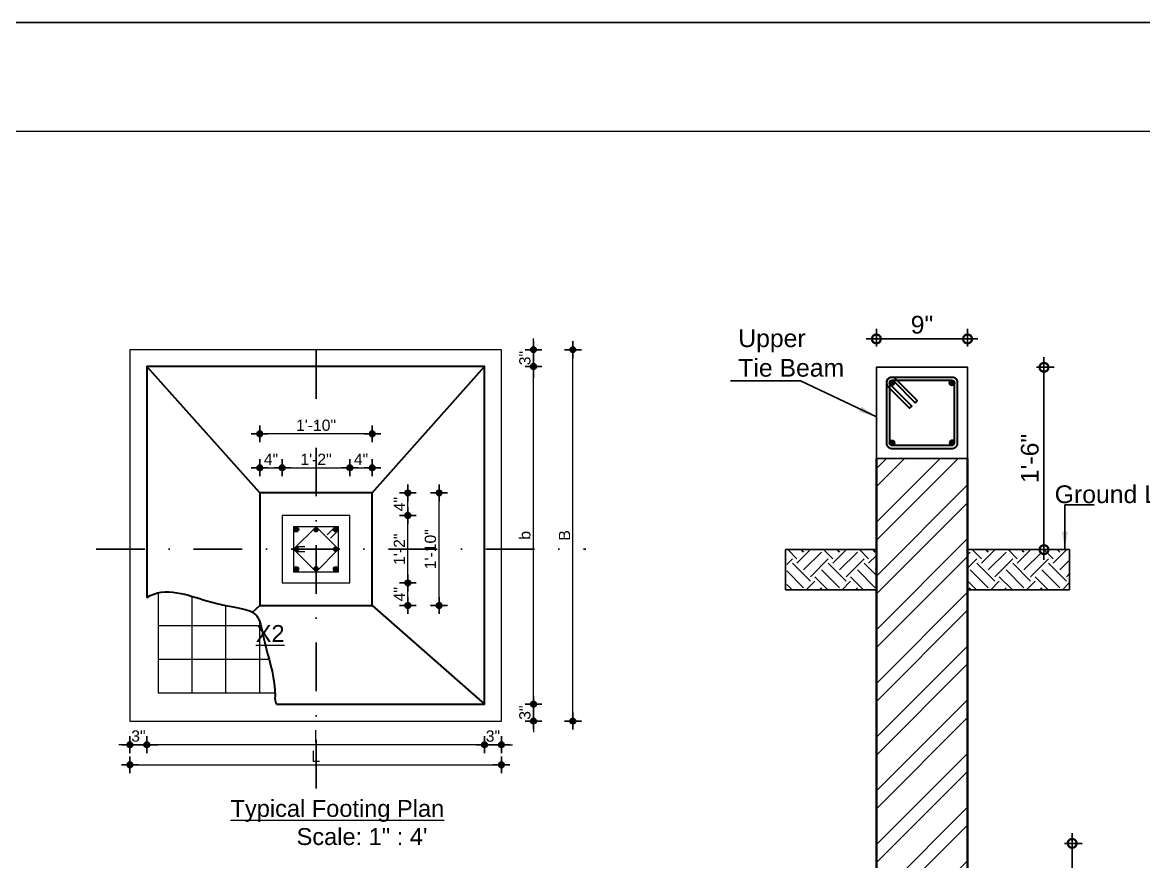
# Model space of a CAD drawing. Header units: inches. Extents: x -2812 to 9774, y -15726 to -746.
# Drawn here: x -1580.4 to -1102.3, y -7637.4 to -7279.5 of the extents above; entities that cross this region are included whole.
import ezdxf

# ---------------------------------------------------------------- set-up
doc = ezdxf.new("R2010")
doc.units = ezdxf.units.IN
doc.header["$LTSCALE"] = 17
doc.header["$MEASUREMENT"] = 0
doc.linetypes.add('DASHDOTX2', pattern=[50.8, 25.4, -12.7, 0, -12.7])
for name, color, linetype, lineweight in [('aa_dim', 5, 'Continuous', 9), ('Centre Line', 252, 'DASHDOTX2', 25), ('column', 20, 'Continuous', 15), ('ELE1', 3, 'Continuous', 9), ('footing', 2, 'Continuous', 30), ('Rebar', 250, 'Continuous', 30), ('STIRRUPS', 4, 'Continuous', 30), ('TEXT', 231, 'Continuous', 20), ('TRENCH', 113, 'Continuous', 9), ('WALL', 1, 'Continuous', 35)]:
    doc.layers.add(name, color=color, linetype=linetype, lineweight=lineweight)
for name, color, linetype in [('border', 241, 'Continuous'), ('Boundries', 240, 'Continuous'), ('concrete', 173, 'Continuous'), ('Dim', 1, 'Continuous'), ('earth hatch', 30, 'Continuous'), ('HATCH', 253, 'Continuous'), ('ref', 10, 'Continuous'), ('ROD', 229, 'Continuous')]:
    doc.layers.add(name, color=color, linetype=linetype)
doc.styles.add('1-96', font='arial.ttf', dxfattribs={"height": 7})
doc.styles.add('ramon', font='arial.ttf')
doc.dimstyles.new('4 times', dxfattribs={"dimtxt": 7, "dimasz": 7, "dimexe": 4, "dimexo": 1, "dimgap": 2, "dimtad": 1, "dimdec": 0, "dimlfac": 0.25, "dimzin": 0, "dimdsep": 46, "dimlunit": 4, "dimtxsty": '1-96', "dimblk": 'DOTSMALL', "dimcen": 3, "dimdle": 4, "dimclrd": 256, "dimclre": 256, "dimclrt": 6, "dimadec": 0, "dimazin": 0, "dimtfac": 1, "dimtdec": 0, "dimtix": 1, "dimtofl": 0, "dimtmove": 1, "dimatfit": 3, "dimfxl": 3, "dimfxlon": 1, "dimtolj": 1, "dimtzin": 0, "dimlwd": -1, "dimlwe": -1, "dimarcsym": 0})
doc.dimstyles.new('Section', dxfattribs={"dimtxt": 2, "dimasz": 1, "dimexe": 6, "dimexo": 18, "dimgap": 0.5, "dimtad": 1, "dimdec": 0, "dimzin": 3, "dimdsep": 46, "dimlunit": 4, "dimtxsty": 'ramon', "dimblk": 'dot 2', "dimcen": 0.09375, "dimse1": 1, "dimse2": 1, "dimclrd": 1, "dimclre": 1, "dimclrt": 256, "dimadec": 0, "dimazin": 0, "dimtfac": 0.75, "dimtdec": 0, "dimtix": 1, "dimtmove": 1, "dimatfit": 3, "dimldrblk": 'DOT', "dimfxl": 1, "dimtolj": 1, "dimtzin": 0, "dimlwd": 9, "dimlwe": 9, "dimarcsym": 0})

# ---------------------------------------------------------------- blocks, each defined once
blk = doc.blocks.new('dot1')
at = {"layer": 'HATCH'}
h = blk.add_hatch(color=256, dxfattribs=at)
edge = h.paths.add_edge_path()
edge.add_arc((0, 0), 1, 0, 360)
for p, q in [((3, 0), (-3, 0)), ((0, 3), (0, -3))]:
    blk.add_line(p, q, dxfattribs=at)
blk.add_circle((0, 0), 1, dxfattribs=at)
blk = doc.blocks.new('dot 2')
at = {"layer": 'HATCH', "xscale": 0.5, "yscale": 0.5, "zscale": 0.5}
blk.add_blockref('dot1', (0, 0), dxfattribs=at)
blk = doc.blocks.new('*D223')
at = {"layer": 'Defpoints', "color": 0, "ltscale": 6, "transparency": 16777216}
for p in [(25348.29, -5988.44), (25358.6, -5988.44), (25352.29, -5992.44)]:
    blk.add_point(p, dxfattribs=at)
at = {"layer": 'Dim', "color": 1, "lineweight": 9, "ltscale": 6, "transparency": 16777216}
blk.add_line((25358.6, -5991.44), (25358.6, -5989.44), dxfattribs=at)
for p, rotation in [((25358.6, -5988.44), 90), ((25358.6, -5992.44), 270)]:
    blk.add_blockref('dot 2', p, dxfattribs=dict(at, rotation=rotation))
at = {"layer": 'Dim', "ltscale": 6, "transparency": 16777216, "insert": (25357.1, -5990.44), "char_height": 2, "attachment_point": 5, "rotation": 90, "style": 'ramon'}
blk.add_mtext('\\A1;4"', dxfattribs=at)
blk = doc.blocks.new('_DOT')
at = {"color": 0, "linetype": 'ByBlock'}
blk.add_line((-0.5, 0), (-1, 0), dxfattribs=at)
at = {"color": 0, "linetype": 'ByBlock', "const_width": 0.5}
blk.add_lwpolyline([(-0.25, 0, 1), (0.25, 0, 1)], format="xyb", close=True, dxfattribs=at)
blk = doc.blocks.new('*D2440')
at = {"layer": 'Defpoints', "color": 0, "ltscale": 6, "transparency": 16777216}
for p in [(25348.29, -5976.44), (25358.6, -5976.44), (25348.29, -5988.44)]:
    blk.add_point(p, dxfattribs=at)
at = {"layer": 'Dim', "color": 1, "lineweight": 9, "ltscale": 6, "transparency": 16777216}
blk.add_line((25358.6, -5987.44), (25358.6, -5977.44), dxfattribs=at)
for p, rotation in [((25358.6, -5976.44), 90), ((25358.6, -5988.44), 270)]:
    blk.add_blockref('dot 2', p, dxfattribs=dict(at, rotation=rotation))
at = {"layer": 'Dim', "ltscale": 6, "transparency": 16777216, "insert": (25357.1, -5982.44), "char_height": 2, "attachment_point": 5, "rotation": 90, "style": 'ramon'}
blk.add_mtext('\\A1;1\'-2"', dxfattribs=at)
blk = doc.blocks.new('*D224')
at = {"layer": 'Defpoints', "color": 0, "ltscale": 6, "transparency": 16777216}
for p in [(25352.29, -5972.44), (25358.6, -5972.44), (25348.29, -5976.44)]:
    blk.add_point(p, dxfattribs=at)
at = {"layer": 'Dim', "color": 1, "lineweight": 9, "ltscale": 6, "transparency": 16777216}
blk.add_line((25358.6, -5975.44), (25358.6, -5973.44), dxfattribs=at)
for p, rotation in [((25358.6, -5972.44), 90), ((25358.6, -5976.44), 270)]:
    blk.add_blockref('dot 2', p, dxfattribs=dict(at, rotation=rotation))
at = {"layer": 'Dim', "ltscale": 6, "transparency": 16777216, "insert": (25357.1, -5974.44), "char_height": 2, "attachment_point": 5, "rotation": 90, "style": 'ramon'}
blk.add_mtext('\\A1;4"', dxfattribs=at)
blk = doc.blocks.new('*D225')
at = {"layer": 'Defpoints', "color": 0, "ltscale": 6, "transparency": 16777216}
for p in [(25336.29, -5967.96), (25332.29, -5972.44), (25336.29, -5976.44)]:
    blk.add_point(p, dxfattribs=at)
at = {"layer": 'Dim', "color": 1, "lineweight": 9, "ltscale": 6, "transparency": 16777216}
blk.add_line((25333.29, -5967.96), (25335.29, -5967.96), dxfattribs=at)
at = {"layer": 'Dim', "color": 1, "lineweight": 9, "ltscale": 6, "transparency": 16777216, "rotation": 180}
blk.add_blockref('dot 2', (25332.29, -5967.96), dxfattribs=at)
at = {"layer": 'Dim', "color": 1, "lineweight": 9, "ltscale": 6, "transparency": 16777216}
blk.add_blockref('dot 2', (25336.29, -5967.96), dxfattribs=at)
at = {"layer": 'Dim', "ltscale": 6, "transparency": 16777216, "insert": (25334.29, -5966.46), "char_height": 2, "attachment_point": 5, "style": 'ramon'}
blk.add_mtext('\\A1;4"', dxfattribs=at)
blk = doc.blocks.new('*D2439')
at = {"layer": 'Defpoints', "color": 0, "ltscale": 6, "transparency": 16777216}
for p in [(25348.29, -5967.96), (25336.29, -5976.44), (25348.29, -5976.44)]:
    blk.add_point(p, dxfattribs=at)
at = {"layer": 'Dim', "color": 1, "lineweight": 9, "ltscale": 6, "transparency": 16777216}
blk.add_line((25337.29, -5967.96), (25347.29, -5967.96), dxfattribs=at)
at = {"layer": 'Dim', "color": 1, "lineweight": 9, "ltscale": 6, "transparency": 16777216, "rotation": 180}
blk.add_blockref('dot 2', (25336.29, -5967.96), dxfattribs=at)
at = {"layer": 'Dim', "color": 1, "lineweight": 9, "ltscale": 6, "transparency": 16777216}
blk.add_blockref('dot 2', (25348.29, -5967.96), dxfattribs=at)
at = {"layer": 'Dim', "ltscale": 6, "transparency": 16777216, "insert": (25342.29, -5966.46), "char_height": 2, "attachment_point": 5, "style": 'ramon'}
blk.add_mtext('\\A1;1\'-2"', dxfattribs=at)
blk = doc.blocks.new('*D222')
at = {"layer": 'Defpoints', "color": 0, "ltscale": 6, "transparency": 16777216}
for p in [(25352.29, -5967.96), (25352.29, -5972.44), (25348.29, -5976.44)]:
    blk.add_point(p, dxfattribs=at)
at = {"layer": 'Dim', "color": 1, "lineweight": 9, "ltscale": 6, "transparency": 16777216}
blk.add_line((25349.29, -5967.96), (25351.29, -5967.96), dxfattribs=at)
at = {"layer": 'Dim', "color": 1, "lineweight": 9, "ltscale": 6, "transparency": 16777216, "rotation": 180}
blk.add_blockref('dot 2', (25348.29, -5967.96), dxfattribs=at)
at = {"layer": 'Dim', "color": 1, "lineweight": 9, "ltscale": 6, "transparency": 16777216}
blk.add_blockref('dot 2', (25352.29, -5967.96), dxfattribs=at)
at = {"layer": 'Dim', "ltscale": 6, "transparency": 16777216, "insert": (25350.29, -5966.46), "char_height": 2, "attachment_point": 5, "style": 'ramon'}
blk.add_mtext('\\A1;4"', dxfattribs=at)
blk = doc.blocks.new('*D2428')
at = {"layer": 'Defpoints', "color": 0, "ltscale": 6, "transparency": 16777216}
for p in [(25352.29, -5972.44), (25364.15, -5972.44), (25352.29, -5992.44)]:
    blk.add_point(p, dxfattribs=at)
at = {"layer": 'Dim', "color": 1, "lineweight": 9, "ltscale": 6, "transparency": 16777216}
blk.add_line((25364.15, -5991.44), (25364.15, -5973.44), dxfattribs=at)
for p, rotation in [((25364.15, -5972.44), 90), ((25364.15, -5992.44), 270)]:
    blk.add_blockref('dot 2', p, dxfattribs=dict(at, rotation=rotation))
at = {"layer": 'Dim', "ltscale": 6, "transparency": 16777216, "insert": (25362.63, -5982.44), "char_height": 2, "attachment_point": 5, "rotation": 90, "style": 'ramon'}
blk.add_mtext('\\A1;1\'-10"', dxfattribs=at)
blk = doc.blocks.new('*D2429')
at = {"layer": 'Defpoints', "color": 0, "ltscale": 6, "transparency": 16777216}
for p in [(25332.29, -5961.94), (25332.29, -5972.44), (25352.29, -5972.44)]:
    blk.add_point(p, dxfattribs=at)
at = {"layer": 'Dim', "color": 1, "lineweight": 9, "ltscale": 6, "transparency": 16777216}
blk.add_line((25351.29, -5961.94), (25333.29, -5961.94), dxfattribs=at)
at = {"layer": 'Dim', "color": 1, "lineweight": 9, "ltscale": 6, "transparency": 16777216, "rotation": 180}
blk.add_blockref('dot 2', (25332.29, -5961.94), dxfattribs=at)
at = {"layer": 'Dim', "color": 1, "lineweight": 9, "ltscale": 6, "transparency": 16777216}
blk.add_blockref('dot 2', (25352.29, -5961.94), dxfattribs=at)
at = {"layer": 'Dim', "ltscale": 6, "transparency": 16777216, "insert": (25342.29, -5960.42), "char_height": 2, "attachment_point": 5, "style": 'ramon'}
blk.add_mtext('\\A1;1\'-10"', dxfattribs=at)
blk = doc.blocks.new('*D2430')
at = {"layer": 'Defpoints', "color": 0, "ltscale": 20, "transparency": 16777216}
for p in [(25372.23, -6009.98), (25375.23, -6012.98), (25372.23, -6017.18)]:
    blk.add_point(p, dxfattribs=at)
at = {"layer": 'Dim', "color": 1, "lineweight": 9, "ltscale": 20, "transparency": 16777216}
for p, q in [((25371.23, -6017.18), (25370.23, -6017.18)), ((25375.23, -6017.18), (25372.23, -6017.18)), ((25376.23, -6017.18), (25377.23, -6017.18))]:
    blk.add_line(p, q, dxfattribs=at)
blk.add_blockref('dot 2', (25372.23, -6017.18), dxfattribs=at)
at = {"layer": 'Dim', "color": 1, "lineweight": 9, "ltscale": 20, "transparency": 16777216, "rotation": 180}
blk.add_blockref('dot 2', (25375.23, -6017.18), dxfattribs=at)
at = {"layer": 'Dim', "ltscale": 20, "transparency": 16777216, "insert": (25373.73, -6015.66), "char_height": 2, "attachment_point": 5, "style": 'ramon'}
blk.add_mtext('\\A1;3"', dxfattribs=at)
blk = doc.blocks.new('*D2431')
at = {"layer": 'Defpoints', "color": 0, "ltscale": 20, "transparency": 16777216}
for p in [(25312.23, -6009.98), (25372.23, -6009.98), (25312.23, -6017.18)]:
    blk.add_point(p, dxfattribs=at)
at = {"layer": 'Dim', "color": 1, "lineweight": 9, "ltscale": 20, "transparency": 16777216}
blk.add_line((25371.23, -6017.18), (25313.23, -6017.18), dxfattribs=at)
at = {"layer": 'Dim', "color": 1, "lineweight": 9, "ltscale": 20, "transparency": 16777216, "rotation": 180}
blk.add_blockref('dot 2', (25312.23, -6017.18), dxfattribs=at)
at = {"layer": 'Dim', "color": 1, "lineweight": 9, "ltscale": 20, "transparency": 16777216}
blk.add_blockref('dot 2', (25372.23, -6017.18), dxfattribs=at)
at = {"layer": 'Dim', "ltscale": 20, "transparency": 16777216, "insert": (25342.23, -6015.68), "char_height": 2, "attachment_point": 5, "style": 'ramon'}
blk.add_mtext('\\A1;l', dxfattribs=at)
blk = doc.blocks.new('*D2435')
at = {"layer": 'Defpoints', "color": 0, "ltscale": 20, "transparency": 16777216}
for p in [(25372.23, -6009.98), (25380.93, -6009.98), (25375.23, -6012.98)]:
    blk.add_point(p, dxfattribs=at)
at = {"layer": 'Dim', "color": 1, "lineweight": 9, "ltscale": 20, "transparency": 16777216}
for p, q in [((25380.93, -6008.98), (25380.93, -6007.98)), ((25380.93, -6012.98), (25380.93, -6009.98)), ((25380.93, -6013.98), (25380.93, -6014.98))]:
    blk.add_line(p, q, dxfattribs=at)
for p, rotation in [((25380.93, -6009.98), 270), ((25380.93, -6012.98), 90)]:
    blk.add_blockref('dot 2', p, dxfattribs=dict(at, rotation=rotation))
at = {"layer": 'Dim', "ltscale": 20, "transparency": 16777216, "insert": (25379.41, -6011.48), "char_height": 2, "attachment_point": 5, "rotation": 90, "style": 'ramon'}
blk.add_mtext('\\A1;3"', dxfattribs=at)
blk = doc.blocks.new('*D231')
at = {"layer": 'Defpoints', "color": 0, "ltscale": 20, "transparency": 16777216}
for p in [(25372.23, -5949.98), (25380.93, -5949.98), (25372.23, -6009.98)]:
    blk.add_point(p, dxfattribs=at)
at = {"layer": 'Dim', "color": 1, "lineweight": 9, "ltscale": 20, "transparency": 16777216}
blk.add_line((25380.93, -6008.98), (25380.93, -5950.98), dxfattribs=at)
for p, rotation in [((25380.93, -5949.98), 90), ((25380.93, -6009.98), 270)]:
    blk.add_blockref('dot 2', p, dxfattribs=dict(at, rotation=rotation))
at = {"layer": 'Dim', "ltscale": 20, "transparency": 16777216, "insert": (25379.41, -5979.98), "char_height": 2, "attachment_point": 5, "rotation": 90, "style": 'ramon'}
blk.add_mtext('\\A1;b', dxfattribs=at)
blk = doc.blocks.new('*D227')
at = {"layer": 'Defpoints', "color": 0, "ltscale": 20, "transparency": 16777216}
for p in [(25375.23, -5946.98), (25380.93, -5946.98), (25372.23, -5949.98)]:
    blk.add_point(p, dxfattribs=at)
at = {"layer": 'Dim', "color": 1, "lineweight": 9, "ltscale": 20, "transparency": 16777216}
for p, q in [((25380.93, -5945.98), (25380.93, -5944.98)), ((25380.93, -5949.98), (25380.93, -5946.98)), ((25380.93, -5950.98), (25380.93, -5951.98))]:
    blk.add_line(p, q, dxfattribs=at)
for p, rotation in [((25380.93, -5946.98), 270), ((25380.93, -5949.98), 90)]:
    blk.add_blockref('dot 2', p, dxfattribs=dict(at, rotation=rotation))
at = {"layer": 'Dim', "ltscale": 20, "transparency": 16777216, "insert": (25379.41, -5948.48), "char_height": 2, "attachment_point": 5, "rotation": 90, "style": 'ramon'}
blk.add_mtext('\\A1;3"', dxfattribs=at)
blk = doc.blocks.new('*D2436')
at = {"layer": 'Defpoints', "color": 0, "ltscale": 20, "transparency": 16777216}
for p in [(25375.23, -5946.98), (25387.94, -5946.98), (25375.23, -6012.98)]:
    blk.add_point(p, dxfattribs=at)
at = {"layer": 'Dim', "color": 1, "lineweight": 9, "ltscale": 20, "transparency": 16777216}
blk.add_line((25387.94, -6011.98), (25387.94, -5947.98), dxfattribs=at)
for p, rotation in [((25387.94, -5946.98), 90), ((25387.94, -6012.98), 270)]:
    blk.add_blockref('dot 2', p, dxfattribs=dict(at, rotation=rotation))
at = {"layer": 'Dim', "ltscale": 20, "transparency": 16777216, "insert": (25386.44, -5979.98), "char_height": 2, "attachment_point": 5, "rotation": 90, "style": 'ramon'}
blk.add_mtext('\\A1;B', dxfattribs=at)
blk = doc.blocks.new('*D228')
at = {"layer": 'Defpoints', "color": 0, "ltscale": 20, "transparency": 16777216}
for p in [(25312.23, -5991.01), (25309.23, -6012.98), (25312.23, -6017.18)]:
    blk.add_point(p, dxfattribs=at)
at = {"layer": 'Dim', "color": 1, "lineweight": 9, "ltscale": 20, "transparency": 16777216}
for p, q in [((25308.23, -6017.18), (25307.23, -6017.18)), ((25309.23, -6017.18), (25312.23, -6017.18)), ((25313.23, -6017.18), (25314.23, -6017.18))]:
    blk.add_line(p, q, dxfattribs=at)
blk.add_blockref('dot 2', (25309.23, -6017.18), dxfattribs=at)
at = {"layer": 'Dim', "color": 1, "lineweight": 9, "ltscale": 20, "transparency": 16777216, "rotation": 180}
blk.add_blockref('dot 2', (25312.23, -6017.18), dxfattribs=at)
at = {"layer": 'Dim', "ltscale": 20, "transparency": 16777216, "insert": (25310.73, -6015.66), "char_height": 2, "attachment_point": 5, "style": 'ramon'}
blk.add_mtext('\\A1;3"', dxfattribs=at)
blk = doc.blocks.new('*D2437')
at = {"layer": 'Defpoints', "color": 0, "ltscale": 20, "transparency": 16777216}
for p in [(25309.23, -6012.98), (25375.23, -6012.98), (25375.23, -6020.76)]:
    blk.add_point(p, dxfattribs=at)
at = {"layer": 'Dim', "color": 1, "lineweight": 9, "ltscale": 20, "transparency": 16777216}
blk.add_line((25310.23, -6020.76), (25374.23, -6020.76), dxfattribs=at)
at = {"layer": 'Dim', "color": 1, "lineweight": 9, "ltscale": 20, "transparency": 16777216, "rotation": 180}
blk.add_blockref('dot 2', (25309.23, -6020.76), dxfattribs=at)
at = {"layer": 'Dim', "color": 1, "lineweight": 9, "ltscale": 20, "transparency": 16777216}
blk.add_blockref('dot 2', (25375.23, -6020.76), dxfattribs=at)
at = {"layer": 'Dim', "ltscale": 20, "transparency": 16777216, "insert": (25342.23, -6019.26), "char_height": 2, "attachment_point": 5, "style": 'ramon'}
blk.add_mtext('\\A1;L', dxfattribs=at)
blk = doc.blocks.new('STRAP FOOTING')
at = {"layer": 'TEXT', "insert": (27941.92, -3892.74), "char_height": 3, "width": 140.3021, "attachment_point": 3}
blk.add_mtext('\\pi12.8199;{\\f@Arial Unicode MS|b0|i0|c0|p34;\\LX2}', dxfattribs=at)
blk = doc.blocks.new('_DotSmall')
at = {"color": 0, "const_width": 0.5}
blk.add_lwpolyline([(-0.0625, 0, 1), (0.0625, 0, 1)], format="xyb", close=True, dxfattribs=at)
blk = doc.blocks.new('*D252')
at = {"layer": 'Defpoints', "color": 0, "transparency": 16777216}
for p in [(4707.37, -1666.84), (4707.37, -1674.84), (4724.68, -1674.84)]:
    blk.add_point(p, dxfattribs=at)
at = {"layer": 'Dim', "transparency": 16777216}
for p, q in [((4724.68, -1666.84), (4724.68, -1659.84)), ((4721.68, -1666.84), (4728.68, -1666.84)), ((4721.68, -1674.84), (4728.68, -1674.84)), ((4724.68, -1674.84), (4724.68, -1681.84))]:
    blk.add_line(p, q, dxfattribs=at)
at = {"layer": 'Dim', "transparency": 16777216, "xscale": 7, "yscale": 7, "zscale": 7}
for p, rotation in [((4724.68, -1666.84), 270), ((4724.68, -1674.84), 90)]:
    blk.add_blockref('_DotSmall', p, dxfattribs=dict(at, rotation=rotation))
at = {"layer": 'Dim', "color": 6, "transparency": 16777216, "insert": (4719.16, -1670.84), "char_height": 7, "attachment_point": 5, "rotation": 90, "style": '1-96'}
blk.add_mtext('\\A1;2"', dxfattribs=at)
blk = doc.blocks.new('*D253')
at = {"layer": 'Defpoints', "color": 0, "transparency": 16777216}
for p in [(4707.37, -1666.84), (4724.68, -1666.84), (4707.37, -1674.84)]:
    blk.add_point(p, dxfattribs=at)
at = {"layer": 'Dim', "transparency": 16777216}
for p, q in [((4724.68, -1666.84), (4724.68, -1659.84)), ((4721.68, -1666.84), (4728.68, -1666.84)), ((4721.68, -1674.84), (4728.68, -1674.84)), ((4724.68, -1674.84), (4724.68, -1681.84))]:
    blk.add_line(p, q, dxfattribs=at)
at = {"layer": 'Dim', "transparency": 16777216, "xscale": 7, "yscale": 7, "zscale": 7}
for p, rotation in [((4724.68, -1666.84), 270), ((4724.68, -1674.84), 90)]:
    blk.add_blockref('_DotSmall', p, dxfattribs=dict(at, rotation=rotation))
at = {"layer": 'Dim', "color": 6, "transparency": 16777216, "insert": (4719.16, -1670.84), "char_height": 7, "attachment_point": 5, "rotation": 90, "style": '1-96'}
blk.add_mtext('\\A1;2"', dxfattribs=at)
blk = doc.blocks.new('*D254')
at = {"layer": 'Defpoints', "color": 0, "transparency": 16777216}
for p in [(4707.37, -1642.84), (4724.68, -1642.84), (4707.37, -1666.84)]:
    blk.add_point(p, dxfattribs=at)
at = {"layer": 'Dim', "transparency": 16777216}
for p, q in [((4724.68, -1670.84), (4724.68, -1638.84)), ((4721.68, -1642.84), (4728.68, -1642.84)), ((4721.68, -1666.84), (4728.68, -1666.84))]:
    blk.add_line(p, q, dxfattribs=at)
at = {"layer": 'Dim', "transparency": 16777216, "xscale": 7, "yscale": 7, "zscale": 7}
for p, rotation in [((4724.68, -1642.84), 90), ((4724.68, -1666.84), 270)]:
    blk.add_blockref('_DotSmall', p, dxfattribs=dict(at, rotation=rotation))
at = {"layer": 'Dim', "color": 6, "transparency": 16777216, "insert": (4719.1, -1654.84), "char_height": 7, "attachment_point": 5, "rotation": 90, "style": '1-96'}
blk.add_mtext('\\A1;6"', dxfattribs=at)
blk = doc.blocks.new('*D255')
at = {"layer": 'Defpoints', "color": 0, "transparency": 16777216}
for p in [(4695.31, -1618.84), (4724.68, -1618.84), (4707.37, -1642.84)]:
    blk.add_point(p, dxfattribs=at)
at = {"layer": 'Dim', "transparency": 16777216}
for p, q in [((4724.68, -1646.84), (4724.68, -1614.84)), ((4721.68, -1618.84), (4728.68, -1618.84)), ((4721.68, -1642.84), (4728.68, -1642.84))]:
    blk.add_line(p, q, dxfattribs=at)
at = {"layer": 'Dim', "transparency": 16777216, "xscale": 7, "yscale": 7, "zscale": 7}
for p, rotation in [((4724.68, -1618.84), 90), ((4724.68, -1642.84), 270)]:
    blk.add_blockref('_DotSmall', p, dxfattribs=dict(at, rotation=rotation))
at = {"layer": 'Dim', "color": 6, "transparency": 16777216, "insert": (4719.1, -1630.84), "char_height": 7, "attachment_point": 5, "rotation": 90, "style": '1-96'}
blk.add_mtext('\\A1;6"', dxfattribs=at)
blk = doc.blocks.new('*D294')
at = {"layer": 'Defpoints', "color": 0, "transparency": 16777216}
for p in [(139.98, 243.76), (181.29, 243.76), (151.98, 207.76)]:
    blk.add_point(p, dxfattribs=at)
at = {"layer": 'Dim', "transparency": 16777216}
for p, q in [((178.29, 243.76), (185.29, 243.76)), ((181.29, 203.76), (181.29, 247.76)), ((178.29, 207.76), (185.29, 207.76))]:
    blk.add_line(p, q, dxfattribs=at)
at = {"layer": 'Dim', "transparency": 16777216, "xscale": 7, "yscale": 7, "zscale": 7}
for p, rotation in [((181.29, 243.76), 90), ((181.29, 207.76), 270)]:
    blk.add_blockref('_DotSmall', p, dxfattribs=dict(at, rotation=rotation))
at = {"layer": 'Dim', "color": 6, "transparency": 16777216, "insert": (175.71, 225.76), "char_height": 7, "attachment_point": 5, "rotation": 90, "style": '1-96'}
blk.add_mtext('\\A1;9"', dxfattribs=at)
blk = doc.blocks.new('*D295')
at = {"layer": 'Defpoints', "color": 0, "transparency": 16777216}
for p in [(139.98, 431.76), (170.16, 431.76), (139.98, 359.76)]:
    blk.add_point(p, dxfattribs=at)
at = {"layer": 'Dim', "transparency": 16777216}
for p, q in [((170.16, 355.76), (170.16, 435.76)), ((167.16, 431.76), (174.16, 431.76)), ((167.16, 359.76), (174.16, 359.76))]:
    blk.add_line(p, q, dxfattribs=at)
at = {"layer": 'Dim', "transparency": 16777216, "xscale": 7, "yscale": 7, "zscale": 7}
for p, rotation in [((170.16, 431.76), 90), ((170.16, 359.76), 270)]:
    blk.add_blockref('_DotSmall', p, dxfattribs=dict(at, rotation=rotation))
at = {"layer": 'Dim', "color": 6, "transparency": 16777216, "insert": (164.58, 395.76), "char_height": 7, "attachment_point": 5, "rotation": 90, "style": '1-96'}
blk.add_mtext('\\A1;1\'-6"', dxfattribs=at)
blk = doc.blocks.new('*D296')
at = {"layer": 'Defpoints', "color": 0, "transparency": 16777216}
for p in [(139.98, 442.97), (103.98, 431.76), (139.98, 431.76)]:
    blk.add_point(p, dxfattribs=at)
at = {"layer": 'Dim', "transparency": 16777216}
for p, q in [((99.98, 442.97), (143.98, 442.97)), ((103.98, 439.97), (103.98, 446.97)), ((139.98, 439.97), (139.98, 446.97))]:
    blk.add_line(p, q, dxfattribs=at)
at = {"layer": 'Dim', "transparency": 16777216, "xscale": 7, "yscale": 7, "zscale": 7, "rotation": 180}
blk.add_blockref('_DotSmall', (103.98, 442.97), dxfattribs=at)
at = {"layer": 'Dim', "transparency": 16777216, "xscale": 7, "yscale": 7, "zscale": 7}
blk.add_blockref('_DotSmall', (139.98, 442.97), dxfattribs=at)
at = {"layer": 'Dim', "color": 6, "transparency": 16777216, "insert": (121.98, 448.55), "char_height": 7, "attachment_point": 5, "style": '1-96'}
blk.add_mtext('\\A1;9"', dxfattribs=at)
blk = doc.blocks.new('*D256')
at = {"layer": 'Defpoints', "color": 0, "transparency": 16777216}
for p in [(4635.37, -1609.66), (4635.37, -1618.84), (4647.37, -1618.84)]:
    blk.add_point(p, dxfattribs=at)
at = {"layer": 'Dim', "transparency": 16777216}
for p, q in [((4635.37, -1612.66), (4635.37, -1605.66)), ((4647.37, -1612.66), (4647.37, -1605.66)), ((4635.37, -1609.66), (4628.37, -1609.66)), ((4647.37, -1609.66), (4654.37, -1609.66))]:
    blk.add_line(p, q, dxfattribs=at)
at = {"layer": 'Dim', "transparency": 16777216, "xscale": 7, "yscale": 7, "zscale": 7}
blk.add_blockref('_DotSmall', (4635.37, -1609.66), dxfattribs=at)
at = {"layer": 'Dim', "transparency": 16777216, "xscale": 7, "yscale": 7, "zscale": 7, "rotation": 180}
blk.add_blockref('_DotSmall', (4647.37, -1609.66), dxfattribs=at)
at = {"layer": 'Dim', "color": 6, "transparency": 16777216, "insert": (4641.37, -1604.08), "char_height": 7, "attachment_point": 5, "style": '1-96'}
blk.add_mtext('\\A1;3"', dxfattribs=at)
blk = doc.blocks.new('*D257')
at = {"layer": 'Defpoints', "color": 0, "transparency": 16777216}
for p in [(4623.37, -1634.33), (4623.37, -1642.84), (4635.37, -1642.84)]:
    blk.add_point(p, dxfattribs=at)
at = {"layer": 'Dim', "transparency": 16777216}
for p, q in [((4623.37, -1637.33), (4623.37, -1630.33)), ((4635.37, -1637.33), (4635.37, -1630.33)), ((4623.37, -1634.33), (4616.37, -1634.33)), ((4635.37, -1634.33), (4642.37, -1634.33))]:
    blk.add_line(p, q, dxfattribs=at)
at = {"layer": 'Dim', "transparency": 16777216, "xscale": 7, "yscale": 7, "zscale": 7}
blk.add_blockref('_DotSmall', (4623.37, -1634.33), dxfattribs=at)
at = {"layer": 'Dim', "transparency": 16777216, "xscale": 7, "yscale": 7, "zscale": 7, "rotation": 180}
blk.add_blockref('_DotSmall', (4635.37, -1634.33), dxfattribs=at)
at = {"layer": 'Dim', "color": 6, "transparency": 16777216, "insert": (4629.37, -1628.75), "char_height": 7, "attachment_point": 5, "style": '1-96'}
blk.add_mtext('\\A1;3"', dxfattribs=at)
blk = doc.blocks.new('12 mm bar')
at = {"layer": 'Rebar'}
blk.add_hatch(color=256, dxfattribs=at).paths.add_polyline_path([(-0.24, 0, 1), (0.24, 0, 1)])
for q in [(-0.24, 0), (-0.17, 0.17), (-0.17, -0.17), (0, 0.24), (0.17, 0.17), (0.24, 0), (0.17, -0.17), (0, -0.24)]:
    blk.add_line((0, 0), q, dxfattribs=at)
blk.add_circle((0, 0), 0.24, dxfattribs=at)
blk = doc.blocks.new('9 TIE-BEAM')
at = {"layer": 'concrete'}
blk.add_lwpolyline([(0, 0), (9, 0), (9, 9), (0, 9)], close=True, dxfattribs=at)
at = {"layer": 'STIRRUPS'}
for points in [[(1.48, 1), (7.52, 1, 0.414214), (8, 1.48), (8, 7.52, 0.414214), (7.52, 8), (1.48, 8, 0.414214), (1, 7.52), (1, 1.48, 0.414214)], [(3.83, 5.51), (4.04, 5.72), (1.92, 7.84, 1), (1.16, 7.08), (3.28, 4.96), (3.49, 5.17), (1.37, 7.29, -1), (1.71, 7.63)], [(1.54, 1.3), (7.46, 1.3, 0.414214), (7.7, 1.54), (7.7, 7.46, 0.414214), (7.46, 7.7), (1.54, 7.7, 0.414214), (1.3, 7.46), (1.3, 1.54, 0.414214)]]:
    blk.add_lwpolyline(points, format="xyb", close=True, dxfattribs=at)
at = {"layer": 'Rebar', "extrusion": (0, 0, -1), "zscale": -1}
blk.add_blockref('12 mm bar', (-1.54, 7.46), dxfattribs=at)
at = {"layer": 'Rebar'}
blk.add_blockref('12 mm bar', (7.46, 7.46), dxfattribs=at)
at = {"layer": 'Rebar', "rotation": 179.9999999999935}
blk.add_blockref('12 mm bar', (1.54, 1.54), dxfattribs=at)
at = {"layer": 'Rebar', "extrusion": (0, 0, -1), "zscale": -1, "rotation": 180.0000000000065}
blk.add_blockref('12 mm bar', (-7.46, 1.54), dxfattribs=at)
blk = doc.blocks.new('100')
at = {"layer": 'HATCH'}
h = blk.add_hatch(color=256, dxfattribs=at)
h.dxf.hatch_style = 1
h.paths.add_polyline_path([(25338.34, -5978.94, -1), (25339.21, -5978.94, -1)])
h = blk.add_hatch(color=256, dxfattribs=at)
h.dxf.hatch_style = 1
h.paths.add_polyline_path([(25342.3, -5978.64, -1), (25342.3, -5979.37, -1)])
h = blk.add_hatch(color=256, dxfattribs=at)
h.dxf.hatch_style = 1
h.paths.add_polyline_path([(25346.24, -5978.94, 1), (25345.38, -5978.94, 1)])
h = blk.add_hatch(color=256, dxfattribs=at)
h.dxf.hatch_style = 1
h.paths.add_polyline_path([(25339.23, -5982.43, 1), (25338.51, -5982.43, 1)])
h = blk.add_hatch(color=256, dxfattribs=at)
h.dxf.hatch_style = 1
h.paths.add_polyline_path([(25346.09, -5982.44, 1), (25345.37, -5982.44, 1)])
h = blk.add_hatch(color=256, dxfattribs=at)
h.dxf.hatch_style = 1
h.paths.add_polyline_path([(25338.34, -5985.95, 1), (25339.21, -5985.95, 1)])
h = blk.add_hatch(color=256, dxfattribs=at)
h.dxf.hatch_style = 1
h.paths.add_polyline_path([(25342.31, -5985.5, -1), (25342.31, -5986.23, -1)])
h = blk.add_hatch(color=256, dxfattribs=at)
h.dxf.hatch_style = 1
h.paths.add_polyline_path([(25346.24, -5985.95, -1), (25345.38, -5985.95, -1)])
at = {"layer": 'Centre Line', "ltscale": 0.02}
for p, q in [((25342.29, -6024.98), (25342.29, -5943.98)), ((25303.23, -5982.44), (25390.23, -5982.44))]:
    blk.add_line(p, q, dxfattribs=at)
at = {"layer": 'column'}
blk.add_lwpolyline([(25336.29, -5988.44), (25348.29, -5988.44), (25348.29, -5976.44), (25336.29, -5976.44)], close=True, dxfattribs=at)
at = {"layer": 'footing', "ltscale": 6}
for p, q in [((25332.29, -5972.44), (25312.23, -5949.98)), ((25352.29, -5972.44), (25372.23, -5949.98)), ((25330.98, -5993.61), (25332.29, -5992.44)), ((25352.29, -5992.44), (25372.23, -6009.98))]:
    blk.add_line(p, q, dxfattribs=at)
at = {"layer": 'footing', "ltscale": 20}
blk.add_lwpolyline([(25335.26, -6009.98), (25372.23, -6009.98), (25372.23, -5949.98), (25312.23, -5949.98), (25312.23, -5991.01)], dxfattribs=at)
at = {"layer": 'footing', "ltscale": 6}
blk.add_lwpolyline([(25332.29, -5992.44), (25352.29, -5992.44), (25352.29, -5972.44), (25332.29, -5972.44)], close=True, dxfattribs=at)
blk.add_open_spline([(25312.23, -5991.01), (25315.44, -5988.94), (25326.3, -5993.37), (25332.29, -5992.44), (25332.86, -5998.94), (25335.22, -6005.97), (25334.96, -6009.5), (25335.26, -6009.98)], degree=3, knots=[1.147736, 1.147736, 1.147736, 1.147736, 10.987433, 26.494154, 37.427382, 46.631313, 48.058171, 48.058171, 48.058171, 48.058171], dxfattribs=at)
at = {"layer": 'ROD', "lineweight": 13}
for p, q in [((25344.26, -5979.86), (25345.68, -5978.44)), ((25344.88, -5980.49), (25346.29, -5979.07)), ((25340.29, -5982.01), (25338.73, -5982.01)), ((25340.29, -5982.88), (25338.73, -5982.88)), ((25314.23, -5990.19), (25314.23, -6007.98)), ((25320.23, -5990.8), (25320.23, -6007.98)), ((25326.23, -5992.45), (25326.23, -6007.98)), ((25332.23, -5992.45), (25332.23, -5992.5)), ((25320.23, -5992.9), (25320.23, -6007.98)), ((25314.23, -5995.98), (25332.48, -5995.98)), ((25332.23, -5995.21), (25332.23, -6007.98)), ((25314.23, -6001.98), (25333.94, -6001.98)), ((25314.23, -6007.98), (25335, -6007.98))]:
    blk.add_line(p, q, dxfattribs=at)
blk.add_lwpolyline([(25338.29, -5986.44), (25346.29, -5986.44), (25346.29, -5978.44), (25338.29, -5978.44)], close=True, dxfattribs=at)
blk.add_lwpolyline([(25338.29, -5982.44), (25342.29, -5978.44), (25346.29, -5982.44), (25342.29, -5986.44), (25338.29, -5982.44)], dxfattribs=at)
for centre, radius in [((25338.78, -5978.94), 0.433), ((25342.3, -5979), 0.361), ((25345.81, -5978.94), 0.433), ((25338.87, -5982.43), 0.361), ((25345.73, -5982.44), 0.361), ((25338.78, -5985.95), 0.433), ((25342.31, -5985.87), 0.361), ((25345.81, -5985.95), 0.433)]:
    blk.add_circle(centre, radius, dxfattribs=at)
at = {"layer": 'TRENCH', "ltscale": 20}
blk.add_lwpolyline([(25309.23, -6012.98), (25375.23, -6012.98), (25375.23, -5946.98), (25309.23, -5946.98)], close=True, dxfattribs=at)
at = {"layer": 'TEXT', "insert": (25326.02, -6027.01), "char_height": 3, "width": 60.7592, "attachment_point": 1}
blk.add_mtext('\\pi1.086;{\\f@Arial Unicode MS|b0|i0|c0|p34;\\LTypical Footing Plan\\P\\pi12.8199;\\lScale: 1" : 4\'}', dxfattribs=at)
at = {"layer": 'Dim', "ltscale": 20}
for base, p1, p2, picture, middle in [((25380.93, -5946.98), (25372.23, -5949.98), (25375.23, -5946.98), '*D227', (25379.41, -5948.48)), ((25380.93, -6009.98), (25375.23, -6012.98), (25372.23, -6009.98), '*D2435', (25379.41, -6011.48))]:
    dim = blk.add_linear_dim(base=base, p1=p1, p2=p2, angle=90, dimstyle='Section', dxfattribs=at)
    dim.commit()
    dim.dimension.update_dxf_attribs({"geometry": picture, "text_midpoint": middle})
for base, p1, p2, text, picture, middle in [((25387.94, -5946.98), (25375.23, -6012.98), (25375.23, -5946.98), 'B', '*D2436', (25386.44, -5979.98)), ((25380.93, -5949.98), (25372.23, -6009.98), (25372.23, -5949.98), 'b', '*D231', (25379.41, -5979.98))]:
    dim = blk.add_linear_dim(base=base, p1=p1, p2=p2, angle=90, text=text, dimstyle='Section', dxfattribs=at)
    dim.commit()
    dim.dimension.update_dxf_attribs({"geometry": picture, "text_midpoint": middle})
at = {"layer": 'Dim', "ltscale": 6}
for base, p1, p2, text, picture, middle in [((25332.29, -5961.94), (25352.29, -5972.44), (25332.29, -5972.44), '1\'-10"', '*D2429', (25342.29, -5960.42)), ((25348.29, -5967.96), (25336.29, -5976.44), (25348.29, -5976.44), '1\'-2"', '*D2439', (25342.29, -5966.46))]:
    dim = blk.add_linear_dim(base=base, p1=p1, p2=p2, text=text, dimstyle='Section', dxfattribs=at)
    dim.commit()
    dim.dimension.update_dxf_attribs({"geometry": picture, "text_midpoint": middle})
for base, p1, p2, picture, middle in [((25336.29, -5967.96), (25332.29, -5972.44), (25336.29, -5976.44), '*D225', (25334.29, -5966.46)), ((25352.29, -5967.96), (25348.29, -5976.44), (25352.29, -5972.44), '*D222', (25350.29, -5966.46))]:
    dim = blk.add_linear_dim(base=base, p1=p1, p2=p2, dimstyle='Section', dxfattribs=at)
    dim.commit()
    dim.dimension.update_dxf_attribs({"geometry": picture, "text_midpoint": middle})
for base, p1, p2, picture, middle in [((25358.6, -5972.44), (25348.29, -5976.44), (25352.29, -5972.44), '*D224', (25357.1, -5974.44)), ((25358.6, -5988.44), (25352.29, -5992.44), (25348.29, -5988.44), '*D223', (25357.1, -5990.44))]:
    dim = blk.add_linear_dim(base=base, p1=p1, p2=p2, angle=90, dimstyle='Section', dxfattribs=at)
    dim.commit()
    dim.dimension.update_dxf_attribs({"geometry": picture, "text_midpoint": middle})
for base, p1, p2, text, picture, middle in [((25364.15, -5972.44), (25352.29, -5992.44), (25352.29, -5972.44), '1\'-10"', '*D2428', (25362.63, -5982.44)), ((25358.6, -5976.44), (25348.29, -5988.44), (25348.29, -5976.44), '1\'-2"', '*D2440', (25357.1, -5982.44))]:
    dim = blk.add_linear_dim(base=base, p1=p1, p2=p2, angle=90, text=text, dimstyle='Section', dxfattribs=at)
    dim.commit()
    dim.dimension.update_dxf_attribs({"geometry": picture, "text_midpoint": middle})
at = {"layer": 'Dim', "ltscale": 20}
for base, p1, p2, picture, middle in [((25312.23, -6017.18), (25309.23, -6012.98), (25312.23, -5991.01), '*D228', (25310.73, -6015.66)), ((25372.23, -6017.18), (25375.23, -6012.98), (25372.23, -6009.98), '*D2430', (25373.73, -6015.66))]:
    dim = blk.add_linear_dim(base=base, p1=p1, p2=p2, dimstyle='Section', dxfattribs=at)
    dim.commit()
    dim.dimension.update_dxf_attribs({"geometry": picture, "text_midpoint": middle})
for base, p1, p2, text, picture, middle in [((25312.23, -6017.18), (25372.23, -6009.98), (25312.23, -6009.98), 'l', '*D2431', (25342.23, -6015.68)), ((25375.23, -6020.76), (25309.23, -6012.98), (25375.23, -6012.98), 'L', '*D2437', (25342.23, -6019.26))]:
    dim = blk.add_linear_dim(base=base, p1=p1, p2=p2, text=text, dimstyle='Section', dxfattribs=at)
    dim.commit()
    dim.dimension.update_dxf_attribs({"geometry": picture, "text_midpoint": middle})
blk = doc.blocks.new('A$C67386614')
at = {"layer": 'Dim'}
for points in [[(97.39, 157.54, 0.414214), (96.59, 156.74, 0.414214), (97.39, 155.94)], [(97.39, 157.54), (97.39, 155.94, 0.414214), (98.19, 156.74, 0.414214)], [(97.39, 148.96, 0.414214), (96.59, 148.16, 0.414214), (97.39, 147.36)], [(97.39, 148.96), (97.39, 147.36, 0.414214), (98.19, 148.16, 0.414214)], [(97.39, 140.82, 0.414214), (96.59, 140.02, 0.414214), (97.39, 139.22)], [(97.39, 140.82), (97.39, 139.22, 0.414214), (98.19, 140.02, 0.414214)], [(97.39, 132.37, 0.414214), (96.59, 131.57, 0.414214), (97.39, 130.77)], [(97.39, 132.37), (97.39, 130.77, 0.414214), (98.19, 131.57, 0.414214)], [(97.39, 122.6, 0.414214), (96.59, 121.8, 0.414214), (97.39, 121)], [(97.39, 122.6), (97.39, 121, 0.414214), (98.19, 121.8, 0.414214)], [(97.39, 105.48, 0.414214), (96.59, 104.68, 0.414214), (97.39, 103.88)], [(97.39, 105.48), (97.39, 103.88, 0.414214), (98.19, 104.68, 0.414214)], [(97.39, 87.25, 0.414214), (96.59, 86.45, 0.414214), (97.39, 85.65)], [(97.39, 87.25), (97.39, 85.65, 0.414214), (98.19, 86.45, 0.414214)], [(97.39, 67.3, 0.414214), (96.59, 66.5, 0.414214), (97.39, 65.7)], [(97.39, 67.3), (97.39, 65.7, 0.414214), (98.19, 66.5, 0.414214)]]:
    blk.add_hatch(color=256, dxfattribs=at).paths.add_polyline_path(points)
at = {"layer": 'earth hatch'}
h = blk.add_hatch(dxfattribs=at)
h.set_pattern_fill('ANSI32', color=256, scale=40, style=0)
h.set_pattern_definition([(45, (-57121.835, -8182.079), (-10.6066017, 10.6066017), []), (45, (-57114.764, -8182.079), (-10.6066017, 10.6066017), [])])
h.paths.add_polyline_path([(139.98, 395.76), (103.98, 395.76), (103.98, 207.76), (139.98, 207.76)])
h = blk.add_hatch(dxfattribs=at)
h.set_pattern_fill('EARTH', color=256, scale=40, angle=45, style=0)
h.set_pattern_definition([(45, (-1972.497, 2417.063), (9e-16, 14.142136), [10, -10]), (45, (-1975.149, 2419.714), (9e-16, 14.142136), [10, -10]), (45, (-1977.801, 2422.366), (9e-16, 14.142136), [10, -10]), (135, (-1977.801, 2424.134), (-14.142136, 2e-15), [10, -10]), (135, (-1975.149, 2426.785), (-14.142136, 2e-15), [10, -10]), (135, (-1972.497, 2429.437), (-14.142136, 2e-15), [10, -10])])
h.paths.add_polyline_path([(68.58, 343.94), (103.98, 343.94), (103.98, 359.76), (68.58, 359.76)])
h = blk.add_hatch(dxfattribs=at)
h.set_pattern_fill('EARTH', color=256, scale=40, angle=45, style=0)
h.set_pattern_definition([(45, (-1984.497, 2417.063), (9e-16, 14.142136), [10, -10]), (45, (-1987.149, 2419.714), (9e-16, 14.142136), [10, -10]), (45, (-1989.801, 2422.366), (9e-16, 14.142136), [10, -10]), (135, (-1989.801, 2424.134), (-14.142136, 2e-15), [10, -10]), (135, (-1987.149, 2426.785), (-14.142136, 2e-15), [10, -10]), (135, (-1984.497, 2429.437), (-14.142136, 2e-15), [10, -10])])
h.paths.add_polyline_path([(139.98, 343.94), (180.25, 343.94), (180.25, 359.76), (139.98, 359.76)])
h = blk.add_hatch(dxfattribs=at)
h.set_pattern_fill('ANSI32', color=256, scale=40, style=0)
h.set_pattern_definition([(45, (-57121.835, -8206.079), (-10.6066017, 10.6066017), []), (45, (-57114.764, -8206.079), (-10.6066017, 10.6066017), [])])
h.paths.add_polyline_path([(91.98, 207.76), (91.98, 183.76), (79.98, 183.76), (79.98, 159.76), (163.98, 159.76), (163.98, 183.76), (151.98, 183.76), (151.98, 207.76)])
at = {"layer": 'Rebar'}
h = blk.add_hatch(dxfattribs=at)
h.set_pattern_fill('AR-CONC', color=256, scale=0.8, style=0)
h.set_pattern_definition([(50, (-4102.45, 1721.275), (5.7380815, -0.502017), [0.6, -6.6]), (355, (-4102.45, 1721.275), (-1.110011, 6.017537), [0.48, -5.28]), (100.4514, (-4101.9716, 1721.233), (4.628075, 5.515516), [0.5099215, -5.609137]), (46.1842, (-4102.45, 1722.875), (8.537928, -1.324152), [0.9, -9.9]), (96.6356, (-4101.738, 1722.765), (7.477302, 7.792943), [0.764882, -8.413704]), (351.1842, (-4102.45, 1722.875), (7.477296, 7.792949), [0.72, -7.92]), (21, (-4101.65, 1722.475), (4.7752564, -3.220951), [0.6, -6.6]), (326, (-4101.65, 1722.475), (1.946523, 5.8012), [0.48, -5.28]), (71.4514, (-4101.252, 1722.2067), (6.721781, 2.580244), [0.5099215, -5.609137]), (37.5, (-4102.4498, 1721.275), (0.0972788, 2.6631508), [0, -5.216, 0, -5.36, 0, -5.3]), (7.5, (-4102.4498, 1721.275), (2.1045563, 3.1552937), [0, -3.056, 0, -5.096, 0, -2.02]), (327.5, (-4104.2338, 1721.275), (4.2705795, -0.180439), [0, -2, 0, -6.24, 0, -8.28]), (317.5, (-4105.0338, 1721.275), (4.6654894, 0.80084), [0, -2.6, 0, -4.144, 0, -5.88])])
h.paths.add_polyline_path([(163.98, 159.76), (79.98, 159.76), (79.98, 151.76), (163.98, 151.76)])
h = blk.add_hatch(dxfattribs=at)
h.set_pattern_fill('AR-B816', color=256, scale=1.2, style=0)
h.set_pattern_definition([(0, (-4102.45, 1721.275), (0, 9.6), []), (90, (-4102.45, 1721.275), (-9.6, 9.6), [9.6, -9.6])])
h.paths.add_polyline_path([(79.98, 151.76), (79.98, 143.76), (163.98, 143.76), (163.98, 151.76)])
at = {"layer": 'STIRRUPS'}
h = blk.add_hatch(dxfattribs=at)
h.set_pattern_fill('AR-SAND', color=256, scale=4, style=0)
h.set_pattern_definition([(37.5, (-4102.45, 1721.275), (-0.2519734, 7.707295), [0, -6.08, 0, -6.8, 0, -6.5]), (7.5, (-4102.45, 1721.275), (7.079107, 11.288584), [0, -3.28, 0, -5.48, 0, -2.1]), (327.5, (-4107.37, 1721.275), (12.456567, 0.022636), [0, -2, 0, -7.2, 0, -9.4]), (317.5, (-4107.37, 1721.275), (12.024506, 3.510702), [0, -1, 0, -4.72, 0, -5.4])])
h.paths.add_polyline_path([(79.98, 135.76), (97.39, 135.76), (97.39, 143.76), (79.98, 143.76)])
h.paths.add_polyline_path([(97.39, 135.76), (163.98, 135.76), (163.98, 143.76), (97.39, 143.76)])
h = blk.add_hatch(dxfattribs=at)
h.set_pattern_fill('EARTH', color=256, scale=20, angle=45, style=0)
h.set_pattern_definition([(45, (-4102.45, 1721.275), (4e-16, 7.071068), [5, -5]), (45, (-4103.7756, 1722.601), (4e-16, 7.071068), [5, -5]), (45, (-4105.1014, 1723.9267), (4e-16, 7.071068), [5, -5]), (135, (-4105.1014, 1724.8106), (-7.071068, 9e-16), [5, -5]), (135, (-4103.7756, 1726.1364), (-7.071068, 9e-16), [5, -5]), (135, (-4102.45, 1727.462), (-7.071068, 9e-16), [5, -5])])
h.paths.add_polyline_path([(163.98, 135.76), (97.39, 135.76), (97.39, 127.76), (163.98, 127.76)])
h.paths.add_polyline_path([(97.39, 135.76), (79.98, 135.76), (79.98, 127.76), (97.39, 127.76)])
at = {"layer": 'border'}
for p, q in [((68.07, 359.76), (103.98, 359.76)), ((180.25, 359.76), (139.98, 359.76))]:
    blk.add_line(p, q, dxfattribs=at)
at = {"layer": 'Dim'}
for p, q in [((74.07, 426.46), (46.41, 426.46)), ((97.39, 156.74), (97.39, 66.5)), ((118.31, 121.8), (97.39, 121.8)), ((118.31, 104.68), (97.39, 104.68)), ((118.31, 86.45), (97.39, 86.45)), ((118.31, 66.5), (97.39, 66.5))]:
    blk.add_line(p, q, dxfattribs=at)
at = {"layer": 'earth hatch'}
for p, q in [((68.07, 359.76), (68.07, 343.94)), ((180.25, 359.76), (180.25, 343.94)), ((68.07, 343.94), (103.98, 343.94)), ((139.98, 343.94), (180.25, 343.94))]:
    blk.add_line(p, q, dxfattribs=at)
at = {"layer": 'ref'}
for p, q in [((79.98, 159.76), (163.98, 159.76)), ((79.98, 159.76), (79.98, 135.76)), ((163.98, 159.76), (163.98, 135.76)), ((79.98, 151.76), (163.98, 151.76)), ((79.98, 143.76), (163.98, 143.76)), ((79.98, 135.76), (163.98, 135.76))]:
    blk.add_line(p, q, dxfattribs=at)
at = {"layer": 'WALL'}
for p, q in [((103.98, 207.76), (103.98, 395.76)), ((139.98, 207.76), (139.98, 395.76)), ((91.98, 183.76), (91.98, 207.76)), ((91.98, 207.76), (151.98, 207.76)), ((151.98, 183.76), (151.98, 207.76)), ((79.98, 183.76), (91.98, 183.76)), ((79.98, 159.76), (79.98, 183.76)), ((151.98, 183.76), (163.98, 183.76)), ((163.98, 159.76), (163.98, 183.76))]:
    blk.add_line(p, q, dxfattribs=at)
at = {"xscale": 4, "yscale": 4, "zscale": 4}
blk.add_blockref('9 TIE-BEAM', (103.98, 395.76), dxfattribs=at)
at = {"layer": 'TEXT', "char_height": 7, "width": 175.0535, "attachment_point": 1, "style": '1-96'}
for s, insert in [('Upper\\PTie Beam', (49.43, 446.74)), ('Ground Lvl.', (174.39, 385.14)), ('\\A1;P.C.C (1:2:4) 2" thk. ', (122.36, 125.21)), ('\\A1;Flat brick soling ', (122.36, 108.08)), ('\\A1;Sand filling 6" thk. ', (122.36, 89.86)), ('\\A1;Compacted Earth', (122.36, 71.72))]:
    blk.add_mtext(s, dxfattribs=dict(at, insert=insert))
at = {"layer": 'TEXT', "insert": (147.82, -4.69), "char_height": 14, "width": 308.6157, "attachment_point": 8}
blk.add_mtext('{\\LBRICK MASONARY \\PTOE WALL \\P}Scale:- 1" = 2\'-0"', dxfattribs=at)
at = {"layer": 'Dim'}
dim = blk.add_linear_dim(base=(139.98, 442.97), p1=(103.98, 431.76), p2=(139.98, 431.76), dimstyle='4 times', dxfattribs=at)
dim.commit()
dim.dimension.update_dxf_attribs({"geometry": '*D296', "text_midpoint": (121.98, 448.55)})
dim = blk.add_linear_dim(base=(170.16, 431.76), p1=(139.98, 359.76), p2=(139.98, 431.76), angle=90, dimstyle='4 times', override={"dimtxsty": '1-96'}, dxfattribs=at)
dim.commit()
dim.dimension.update_dxf_attribs({"geometry": '*D295', "text_midpoint": (164.58, 395.76)})
dim = blk.add_linear_dim(base=(181.29, 243.76), p1=(151.98, 207.76), p2=(139.98, 243.76), angle=90, dimstyle='4 times', dxfattribs=at)
dim.commit()
dim.dimension.update_dxf_attribs({"geometry": '*D294', "text_midpoint": (175.71, 225.76)})
for base, p1, p2, picture, middle in [((91.98, 216.95), (103.98, 207.76), (91.98, 207.76), '*D256', (97.98, 222.53)), ((79.98, 192.28), (91.98, 183.76), (79.98, 183.76), '*D257', (85.98, 197.85))]:
    dim = blk.add_linear_dim(base=base, p1=p1, p2=p2, dimstyle='4 times', dxfattribs=at)
    dim.commit()
    dim.dimension.update_dxf_attribs({"geometry": picture, "text_midpoint": middle, "insert": (-4543.39, 1826.6)})
for base, p1, p2, picture, middle in [((181.29, 207.76), (163.98, 183.76), (151.92, 207.76), '*D255', (175.71, 195.76)), ((181.29, 183.76), (163.98, 159.76), (163.98, 183.76), '*D254', (175.71, 171.76)), ((181.29, 151.76), (163.98, 159.76), (163.98, 151.76), '*D252', (175.77, 155.76)), ((181.29, 159.76), (163.98, 151.76), (163.98, 159.76), '*D253', (175.77, 155.76))]:
    dim = blk.add_linear_dim(base=base, p1=p1, p2=p2, angle=90, dimstyle='4 times', dxfattribs=at)
    dim.commit()
    dim.dimension.update_dxf_attribs({"geometry": picture, "text_midpoint": middle, "insert": (-4543.39, 1826.6)})
for points in [[(103.98, 412.21), (74.07, 426.46)], [(178.39, 359.82), (178.39, 377.46), (189.93, 377.46)]]:
    blk.add_leader(points, dimstyle='4 times', dxfattribs=at)

msp = doc.modelspace()

# ---------------------------------------------------------------- linework, layer by layer
at = {"layer": 'Defpoints'}
msp.add_lwpolyline([(366.02, -7279.49), (-2811.58, -7279.49), (-2811.58, -9527.46), (366.02, -9527.46)], close=True, dxfattribs=at)
at = {"layer": 'ELE1'}
msp.add_lwpolyline([(-2765.26, -7325.81), (319.71, -7325.81), (319.71, -9481.14), (-2765.26, -9481.14)], close=True, dxfattribs=at)

# ---------------------------------------------------------------- block references
at = {"xscale": 2.4, "yscale": 2.4, "zscale": 2.4}
msp.add_blockref('STRAP FOOTING', (-68529.26, 1806.05), dxfattribs=at)
at = {"layer": 'aa_dim', "xscale": 2.4, "yscale": 2.4, "zscale": 2.4}
msp.add_blockref('100', (-62276.74, 6853.68), dxfattribs=at)
at = {"layer": 'Boundries', "xscale": 1.08, "yscale": 1.08, "zscale": 1.08}
msp.add_blockref('A$C67386614', (-1328.56, -7892.9), dxfattribs=at)

doc.saveas('drawing.dxf')
